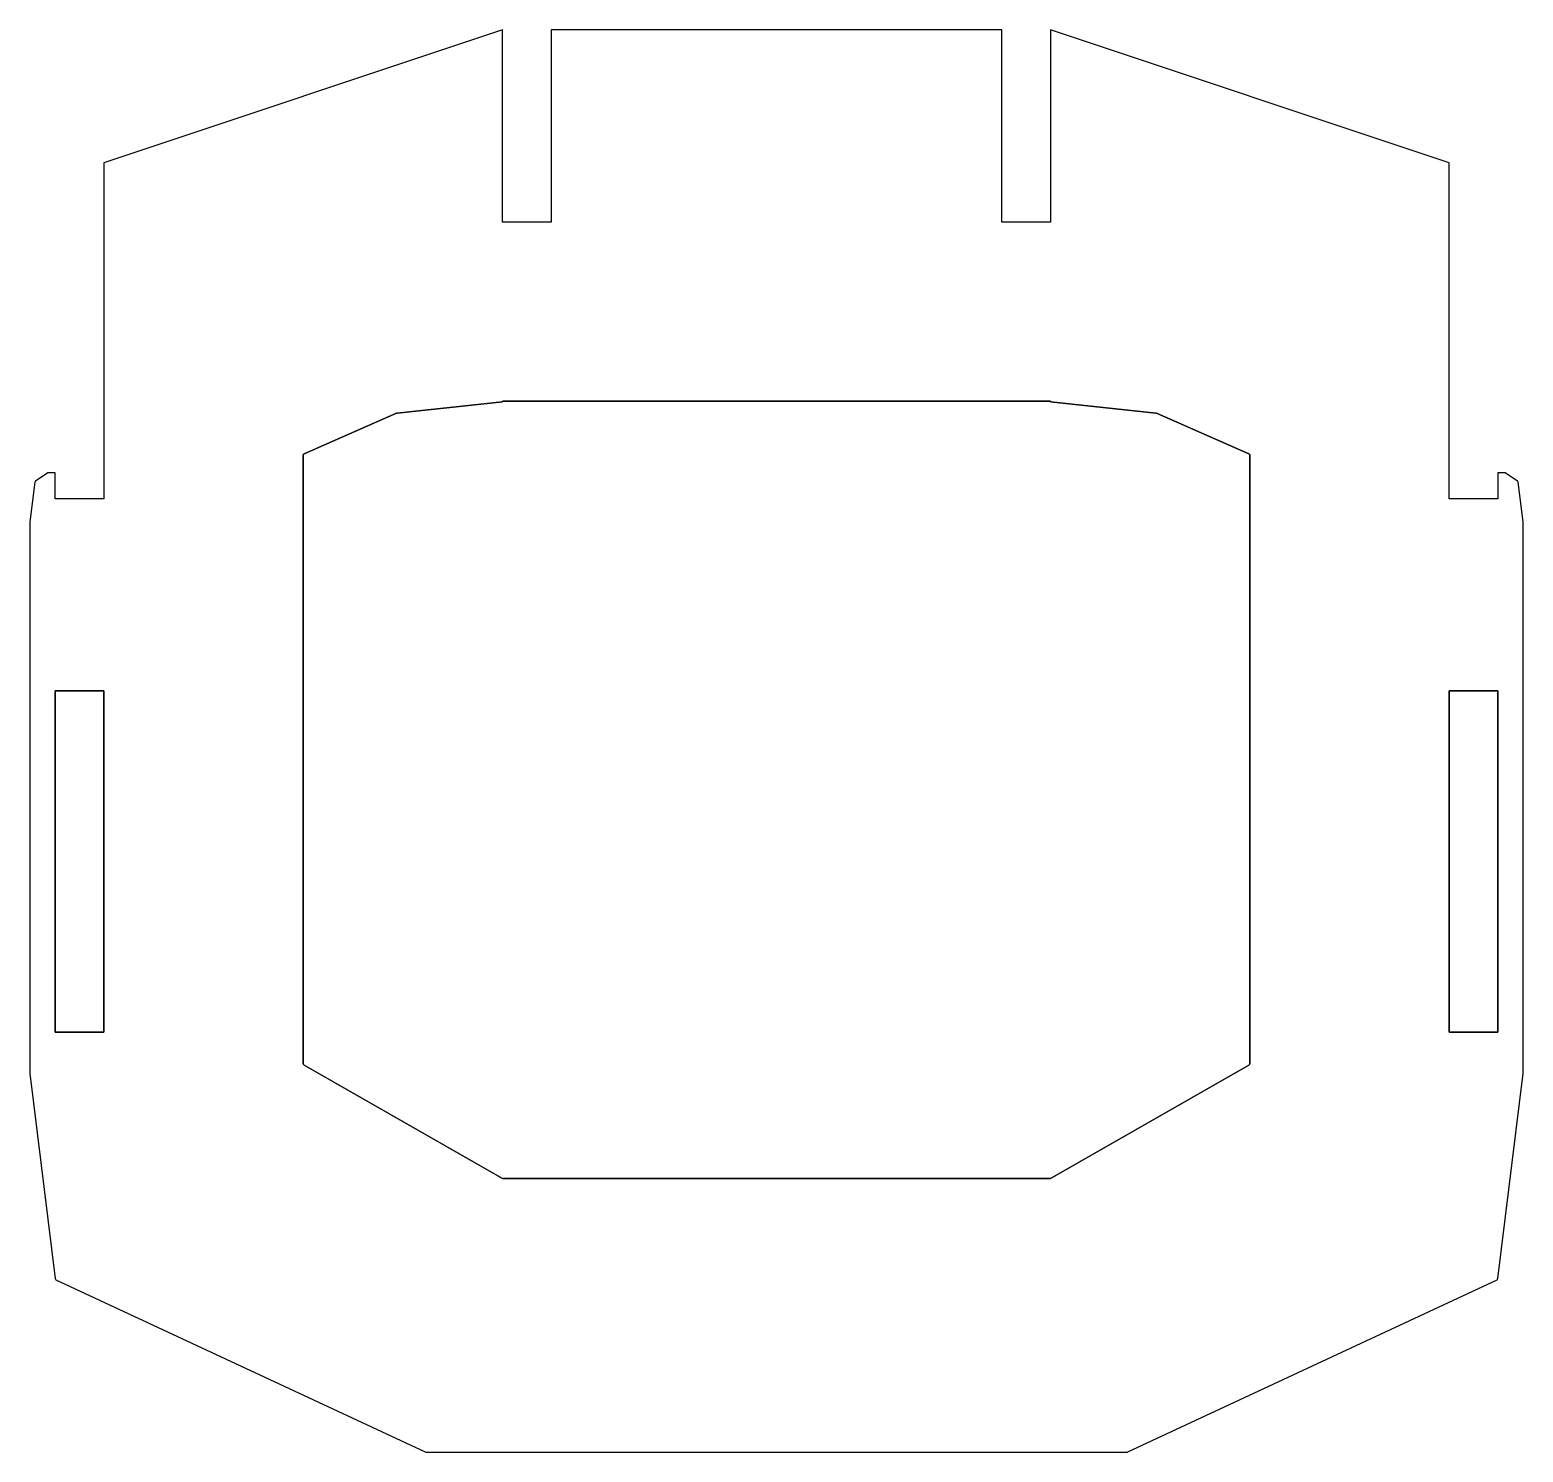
# Model space of a CAD drawing. Header units: millimetres. Extents: x -39.6 to 52.3, y -64.5 to 23.
import ezdxf

# ---------------------------------------------------------------- set-up
doc = ezdxf.new("R2010")
doc.units = ezdxf.units.MM
doc.layers.get('0').update_dxf_attribs({"linetype": 'CONTINUOUS'})

msp = doc.modelspace()

# ---------------------------------------------------------------- linework, layer by layer
for points in [[(-15.213, -64.474), (27.916, -64.474, 0.109486), (27.958, -64.464), (50.676, -53.874, 0.258651), (50.733, -53.796), (52.281, -41.192, 0.030553), (52.282, -41.18), (52.282, -7.266, 0.030879), (52.281, -7.254), (51.979, -4.822, 0.220266), (51.935, -4.75), (51.177, -4.254), (50.727, -4.254), (50.727, -5.852), (47.727, -5.852), (47.727, 14.818), (23.205, 22.999), (23.205, 11.162), (20.205, 11.162), (20.205, 22.998), (-7.501, 22.998), (-7.501, 11.162), (-10.501, 11.162), (-10.501, 22.999), (-35.023, 14.818), (-35.023, -5.852), (-38.023, -5.852), (-38.023, -4.254), (-38.473, -4.254), (-39.231, -4.75, 0.220266), (-39.276, -4.822), (-39.578, -7.254, 0.030879), (-39.578, -7.266), (-39.578, -41.18, 0.030553), (-39.578, -41.192), (-38.03, -53.796, 0.258651), (-37.973, -53.874), (-15.255, -64.464, 0.109486)], [(-15.255, -64.464, 0.109486), (-15.213, -64.474), (27.916, -64.474, 0.109486), (27.958, -64.464), (50.676, -53.874, 0.258651), (50.733, -53.796), (52.281, -41.192, 0.030553), (52.282, -41.18), (52.282, -7.266, 0.030879), (52.281, -7.254), (51.979, -4.822, 0.220266), (51.935, -4.75), (51.177, -4.254), (50.727, -4.254), (50.727, -5.851), (47.727, -5.851), (47.727, 14.818), (23.205, 22.999), (23.205, 11.162), (20.205, 11.162), (20.205, 22.998), (-7.501, 22.998), (-7.501, 11.162), (-10.501, 11.162), (-10.501, 22.999), (-35.023, 14.818), (-35.023, -5.851), (-38.023, -5.851), (-38.023, -4.254), (-38.473, -4.254), (-39.231, -4.75, 0.220266), (-39.276, -4.822), (-39.578, -7.254, 0.030879), (-39.578, -7.266), (-39.578, -41.18, 0.030553), (-39.578, -41.192), (-38.03, -53.796, 0.258651), (-37.973, -53.874)], [(23.205, -47.644), (-10.501, -47.644), (-22.712, -40.673, -0.269247), (-22.762, -40.586), (-22.762, -3.159, -0.297926), (-22.702, -3.067), (-17.022, -0.58, -0.076427), (-16.992, -0.573), (-10.501, 0.128), (-10.501, 0.162), (23.205, 0.162), (23.205, 0.128), (29.696, -0.573, -0.076427), (29.725, -0.58), (35.406, -3.067, -0.297926), (35.466, -3.159), (35.466, -40.586, -0.269247), (35.415, -40.673)], [(-16.992, -0.573, 0.076427), (-17.022, -0.58), (-22.702, -3.067, 0.297926), (-22.762, -3.159), (-22.762, -40.586, 0.269247), (-22.712, -40.673), (-10.501, -47.644), (23.205, -47.644), (35.415, -40.673, 0.269247), (35.466, -40.586), (35.466, -3.159, 0.297926), (35.406, -3.067), (29.725, -0.58, 0.076427), (29.696, -0.573), (23.205, 0.128), (23.205, 0.162), (-10.501, 0.162), (-10.501, 0.128)]]:
    msp.add_lwpolyline(points, format="xyb", close=True)
for points in [[(-38.023, -17.644), (-35.023, -17.644), (-35.023, -38.644), (-38.023, -38.644)], [(-35.023, -17.644), (-38.023, -17.644), (-38.023, -38.644), (-35.023, -38.644)], [(47.727, -17.644), (50.727, -17.644), (50.727, -38.644), (47.727, -38.644)], [(47.727, -17.644), (47.727, -38.644), (50.727, -38.644), (50.727, -17.644)]]:
    msp.add_lwpolyline(points, close=True)

doc.saveas('drawing.dxf')
